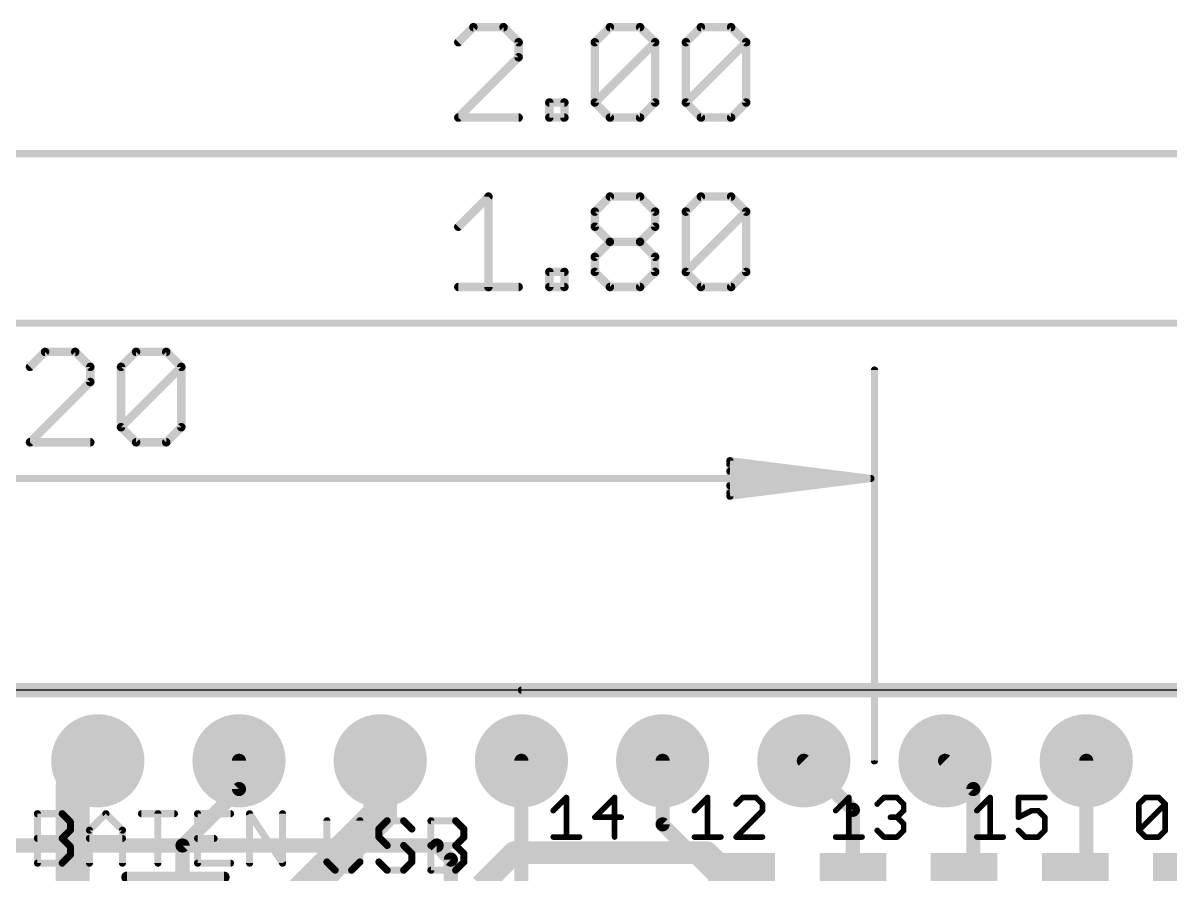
# Model space of a CAD drawing. Extents: x -6.8 to 60.3, y -8.9 to 34.9.
# Drawn here: x 15.16 to 35.8, y 19.55 to 34.87 of the extents above; entities that cross this region are included whole.
import ezdxf

# ---------------------------------------------------------------- set-up
doc = ezdxf.new("R2010")
doc.units = 0
for name, color, linetype in [('1', 12, 'CONTINUOUS'), ('16', 132, 'CONTINUOUS'), ('17', 110, 'CONTINUOUS'), ('20', 53, 'CONTINUOUS'), ('21', 40, 'CONTINUOUS'), ('23', 40, 'CONTINUOUS'), ('47', 253, 'CONTINUOUS')]:
    doc.layers.add(name, color=color, linetype=linetype)

# ---------------------------------------------------------------- blocks, each defined once
blk = doc.blocks.new('ROUNDP')
at = {"const_width": 0.5}
blk.add_lwpolyline([(0, -0.25, 1), (0, 0.25, 1), (0, -0.25)], format="xyb", dxfattribs=at)
blk = doc.blocks.new('RECT')
blk.add_solid([(-0.5, -0.5), (0.5, -0.5), (-0.5, 0.5), (0.5, 0.5)])

msp = doc.modelspace()

# ---------------------------------------------------------------- linework, layer by layer
at = {"layer": '1'}
for points, const_width in [([(43.18, 22.86), (0, 22.86)], 0.254), ([(16.51, 21.59), (16.057, 21.137)], 0.6096), ([(21.59, 20.629), (21.59, 21.59)], 0.6096), ([(19.05, 21.082), (19.05, 21.59)], 0.254), ([(29.21, 21.59), (30.092, 20.708)], 0.254), ([(16.057, 21.137), (16.057, 18.796)], 0.6096), ([(18.034, 20.066), (19.05, 21.082)], 0.254), ([(19.757, 18.796), (21.59, 20.629)], 0.6096), ([(30.092, 20.708), (30.092, 18.93)], 0.254), ([(18.034, 18.796), (18.034, 20.066)], 0.254), ([(24.003, 19.939), (23.407, 19.343)], 0.4064), ([(24.003, 19.939), (27.464, 19.939)], 0.4064), ([(27.464, 19.939), (28.092, 19.311)], 0.4064)]:
    msp.add_lwpolyline(points, dxfattribs=dict(at, const_width=const_width))
for points, const_width in [([(16.6178, 21.4822, 1), (16.4022, 21.6978)], 0.3048), ([(21.7424, 21.59, 1), (21.4376, 21.59)], 0.3048), ([(19.1135, 21.59, 1), (18.9865, 21.59)], 0.127), ([(29.2549, 21.6349, 1), (29.1651, 21.5451)], 0.127), ([(15.9492, 21.2448, 1), (16.1648, 21.0292)], 0.3048), ([(16.2094, 21.137, 1), (15.9046, 21.137)], 0.3048), ([(18.9865, 21.082, 1), (19.1135, 21.082)], 0.127), ([(19.0949, 21.0371, 1), (19.0051, 21.1269)], 0.127), ([(21.6978, 20.5212, 1), (21.4822, 20.7368)], 0.3048), ([(21.4376, 20.629, 1), (21.7424, 20.629)], 0.3048), ([(30.1555, 20.708, 1), (30.0285, 20.708)], 0.127), ([(30.0471, 20.6631, 1), (30.1369, 20.7529)], 0.127), ([(18.0975, 20.066, 1), (17.9705, 20.066)], 0.127), ([(17.9891, 20.1109, 1), (18.0789, 20.0211)], 0.127), ([(24.003, 20.0406, 1), (24.003, 19.8374)], 0.2032), ([(24.0748, 19.8672, 1), (23.9312, 20.0108)], 0.2032), ([(27.5358, 20.0108, 1), (27.3922, 19.8672)], 0.2032), ([(27.464, 19.8374, 1), (27.464, 20.0406)], 0.2032)]:
    msp.add_lwpolyline(points, format="xyb", dxfattribs=dict(at, const_width=const_width))
at = {"layer": '16', "const_width": 0.254}
for points in [[(43.18, 22.86), (0, 22.86)], [(24.13, 21.59), (24.13, 18.796)], [(26.67, 20.447), (26.67, 21.59)], [(31.75, 21.59), (32.258, 21.082)], [(34.29, 21.59), (34.29, 13.716)], [(32.258, 21.082), (32.258, 11.684)], [(27.94, 19.177), (26.67, 20.447)], [(14.986, 20.066), (22.606, 20.066)], [(22.606, 20.066), (22.86, 19.812)], [(22.86, 19.812), (22.86, 16.256)]]:
    msp.add_lwpolyline(points, dxfattribs=at)
at = {"layer": '16', "const_width": 0.127}
for points in [[(24.1935, 21.59, 1), (24.0665, 21.59)], [(26.7335, 21.59, 1), (26.6065, 21.59)], [(31.7949, 21.6349, 1), (31.7051, 21.5451)], [(34.3535, 21.59, 1), (34.2265, 21.59)], [(32.3215, 21.082, 1), (32.1945, 21.082)], [(32.2131, 21.0371, 1), (32.3029, 21.1269)], [(26.7149, 20.4919, 1), (26.6251, 20.4021)], [(26.6065, 20.447, 1), (26.7335, 20.447)], [(22.6509, 20.1109, 1), (22.5611, 20.0211)], [(22.606, 20.0025, 1), (22.606, 20.1295)], [(22.9235, 19.812, 1), (22.7965, 19.812)], [(22.8151, 19.7671, 1), (22.9049, 19.8569)]]:
    msp.add_lwpolyline(points, format="xyb", dxfattribs=at)
at = {"layer": '20'}
msp.add_line((48.26, 22.86), (2.54, 22.86), dxfattribs=at)
at = {"layer": '21'}
for points, const_width in [([(24.7024, 20.6929), (24.9397, 20.9302)], 0.1016), ([(24.9397, 20.9302), (24.9397, 20.2184)], 0.1016), ([(25.8067, 20.9302), (25.4508, 20.5743)], 0.1016), ([(25.8067, 20.2184), (25.8067, 20.9302)], 0.1016), ([(27.2424, 20.6929), (27.4797, 20.9302)], 0.1016), ([(27.4797, 20.9302), (27.4797, 20.2184)], 0.1016), ([(28.1094, 20.9302), (27.9908, 20.8116)], 0.1016), ([(28.3467, 20.9302), (28.1094, 20.9302)], 0.1016), ([(28.4653, 20.8116), (28.3467, 20.9302)], 0.1016), ([(28.4653, 20.6929), (28.4653, 20.8116)], 0.1016), ([(29.7824, 20.6929), (30.0197, 20.9302)], 0.1016), ([(30.0197, 20.9302), (30.0197, 20.2184)], 0.1016), ([(30.5308, 20.8116), (30.6494, 20.9302)], 0.1016), ([(30.6494, 20.9302), (30.8867, 20.9302)], 0.1016), ([(30.8867, 20.9302), (31.0053, 20.8116)], 0.1016), ([(31.0053, 20.8116), (31.0053, 20.6929)], 0.1016), ([(32.3224, 20.6929), (32.5597, 20.9302)], 0.1016), ([(32.5597, 20.9302), (32.5597, 20.2184)], 0.1016), ([(33.5453, 20.9302), (33.0708, 20.9302)], 0.1016), ([(33.0708, 20.9302), (33.0708, 20.5743)], 0.1016), ([(35.2366, 20.8116), (35.3552, 20.9302)], 0.1016), ([(35.2366, 20.337), (35.2366, 20.8116)], 0.1016), ([(35.2366, 20.337), (35.7111, 20.8116)], 0.1016), ([(35.3552, 20.9302), (35.5925, 20.9302)], 0.1016), ([(35.5925, 20.9302), (35.7111, 20.8116)], 0.1016), ([(35.7111, 20.8116), (35.7111, 20.337)], 0.1016), ([(15.4242, 19.7485), (15.4242, 20.6383)], 0.127), ([(15.4242, 20.6383), (15.8691, 20.6383)], 0.127), ([(15.8691, 20.6383), (16.0174, 20.49)], 0.127), ([(16.3597, 20.3417), (16.6563, 20.6383)], 0.127), ([(16.6563, 20.6383), (16.9529, 20.3417)], 0.127), ([(17.2953, 20.6383), (17.8884, 20.6383)], 0.127), ([(17.5918, 19.7485), (17.5918, 20.6383)], 0.127), ([(18.8982, 20.6383), (18.305, 20.6383)], 0.127), ([(18.305, 20.6383), (18.305, 19.7485)], 0.127), ([(19.2405, 19.7485), (19.2405, 20.6383)], 0.127), ([(19.2405, 20.6383), (19.8337, 19.7485)], 0.127), ([(19.8337, 19.7485), (19.8337, 20.6383)], 0.127), ([(27.9908, 20.2184), (28.4653, 20.6929)], 0.1016), ([(31.0053, 20.6929), (30.8867, 20.5743)], 0.1016), ([(33.0708, 20.5743), (33.3081, 20.6929)], 0.1016), ([(33.3081, 20.6929), (33.4267, 20.6929)], 0.1016), ([(33.4267, 20.6929), (33.5453, 20.5743)], 0.1016), ([(16.0174, 20.49), (16.0174, 20.3417)], 0.127), ([(20.6312, 20.5113), (20.6312, 19.7698)], 0.127), ([(21.2244, 19.7698), (21.2244, 20.5113)], 0.127), ([(21.715, 20.5113), (21.5667, 20.363)], 0.127), ([(22.0116, 20.5113), (21.715, 20.5113)], 0.127), ([(22.1599, 20.363), (22.0116, 20.5113)], 0.127), ([(22.5023, 19.6215), (22.5023, 20.5113)], 0.127), ([(22.5023, 20.5113), (22.9471, 20.5113)], 0.127), ([(22.9471, 20.5113), (23.0954, 20.363)], 0.127), ([(25.4508, 20.5743), (25.9253, 20.5743)], 0.1016), ([(30.8867, 20.5743), (30.7681, 20.5743)], 0.1016), ([(30.8867, 20.5743), (31.0053, 20.4557)], 0.1016), ([(31.0053, 20.4557), (31.0053, 20.337)], 0.1016), ([(33.5453, 20.5743), (33.5453, 20.337)], 0.1016), ([(15.4242, 20.1934), (15.8691, 20.1934)], 0.127), ([(16.0174, 20.3417), (15.8691, 20.1934)], 0.127), ([(15.8691, 20.1934), (16.0174, 20.0451)], 0.127), ([(16.3597, 19.7485), (16.3597, 20.3417)], 0.127), ([(16.3597, 20.1934), (16.9529, 20.1934)], 0.127), ([(16.9529, 20.3417), (16.9529, 19.7485)], 0.127), ([(18.305, 20.1934), (18.6016, 20.1934)], 0.127), ([(21.5667, 20.363), (21.5667, 20.2147)], 0.127), ([(21.5667, 20.2147), (21.715, 20.0664)], 0.127), ([(23.0954, 20.2147), (22.9471, 20.0664)], 0.127), ([(23.0954, 20.363), (23.0954, 20.2147)], 0.127), ([(24.7024, 20.2184), (25.1769, 20.2184)], 0.1016), ([(27.2424, 20.2184), (27.7169, 20.2184)], 0.1016), ([(28.4653, 20.2184), (27.9908, 20.2184)], 0.1016), ([(29.7824, 20.2184), (30.2569, 20.2184)], 0.1016), ([(30.6494, 20.2184), (30.5308, 20.337)], 0.1016), ([(30.8867, 20.2184), (30.6494, 20.2184)], 0.1016), ([(31.0053, 20.337), (30.8867, 20.2184)], 0.1016), ([(32.3224, 20.2184), (32.7969, 20.2184)], 0.1016), ([(33.1894, 20.2184), (33.0708, 20.337)], 0.1016), ([(33.4267, 20.2184), (33.1894, 20.2184)], 0.1016), ([(33.5453, 20.337), (33.4267, 20.2184)], 0.1016), ([(35.3552, 20.2184), (35.2366, 20.337)], 0.1016), ([(35.5925, 20.2184), (35.3552, 20.2184)], 0.1016), ([(35.7111, 20.337), (35.5925, 20.2184)], 0.1016), ([(16.0174, 20.0451), (16.0174, 19.8968)], 0.127), ([(21.715, 20.0664), (22.0116, 20.0664)], 0.127), ([(22.0116, 20.0664), (22.1599, 19.9181)], 0.127), ([(22.5023, 20.0664), (22.9471, 20.0664)], 0.127), ([(22.9471, 20.0664), (23.0954, 19.9181)], 0.127), ([(15.8691, 19.7485), (15.4242, 19.7485)], 0.127), ([(16.0174, 19.8968), (15.8691, 19.7485)], 0.127), ([(18.305, 19.7485), (18.8982, 19.7485)], 0.127), ([(20.6312, 19.7698), (20.7795, 19.6215)], 0.127), ([(21.0761, 19.6215), (21.2244, 19.7698)], 0.127), ([(21.715, 19.6215), (21.5667, 19.7698)], 0.127), ([(22.1599, 19.7698), (22.0116, 19.6215)], 0.127), ([(22.1599, 19.9181), (22.1599, 19.7698)], 0.127), ([(23.0954, 19.7698), (22.9471, 19.6215)], 0.127), ([(23.0954, 19.9181), (23.0954, 19.7698)], 0.127), ([(20.7795, 19.6215), (21.0761, 19.6215)], 0.127), ([(22.0116, 19.6215), (21.715, 19.6215)], 0.127), ([(22.9471, 19.6215), (22.5023, 19.6215)], 0.127), ([(17.034, 19.496), (18.78, 19.496)], 0.2032)]:
    msp.add_lwpolyline(points, dxfattribs=dict(at, const_width=const_width))
for points, const_width in [([(24.9651, 20.9302, 1), (24.9143, 20.9302)], 0.0508), ([(24.9576, 20.9122, 1), (24.9217, 20.9482)], 0.0508), ([(25.8321, 20.9302, 1), (25.7813, 20.9302)], 0.0508), ([(25.8247, 20.9122, 1), (25.7887, 20.9482)], 0.0508), ([(27.5051, 20.9302, 1), (27.4543, 20.9302)], 0.0508), ([(27.4976, 20.9122, 1), (27.4617, 20.9482)], 0.0508), ([(27.9728, 20.8295, 1), (28.0088, 20.7936)], 0.0508), ([(28.1094, 20.9556, 1), (28.1094, 20.9048)], 0.0508), ([(28.1274, 20.9122, 1), (28.0915, 20.9482)], 0.0508), ([(28.3647, 20.9482, 1), (28.3287, 20.9122)], 0.0508), ([(28.3467, 20.9048, 1), (28.3467, 20.9556)], 0.0508), ([(28.4907, 20.8116, 1), (28.4399, 20.8116)], 0.0508), ([(28.4474, 20.7936, 1), (28.4833, 20.8295)], 0.0508), ([(30.0451, 20.9302, 1), (29.9943, 20.9302)], 0.0508), ([(30.0376, 20.9122, 1), (30.0017, 20.9482)], 0.0508), ([(30.5128, 20.8295, 1), (30.5488, 20.7936)], 0.0508), ([(30.6494, 20.9556, 1), (30.6494, 20.9048)], 0.0508), ([(30.6674, 20.9122, 1), (30.6315, 20.9482)], 0.0508), ([(30.9047, 20.9482, 1), (30.8687, 20.9122)], 0.0508), ([(30.8867, 20.9048, 1), (30.8867, 20.9556)], 0.0508), ([(31.0307, 20.8116, 1), (30.9799, 20.8116)], 0.0508), ([(30.9874, 20.7936, 1), (31.0233, 20.8295)], 0.0508), ([(32.5851, 20.9302, 1), (32.5343, 20.9302)], 0.0508), ([(32.5776, 20.9122, 1), (32.5417, 20.9482)], 0.0508), ([(33.0708, 20.9556, 1), (33.0708, 20.9048)], 0.0508), ([(33.0962, 20.9302, 1), (33.0454, 20.9302)], 0.0508), ([(33.5453, 20.9048, 1), (33.5453, 20.9556)], 0.0508), ([(35.262, 20.8116, 1), (35.2112, 20.8116)], 0.0508), ([(35.2186, 20.8295, 1), (35.2546, 20.7936)], 0.0508), ([(35.3552, 20.9556, 1), (35.3552, 20.9048)], 0.0508), ([(35.3732, 20.9122, 1), (35.3373, 20.9482)], 0.0508), ([(35.6105, 20.9482, 1), (35.5745, 20.9122)], 0.0508), ([(35.5925, 20.9048, 1), (35.5925, 20.9556)], 0.0508), ([(35.7365, 20.8116, 1), (35.6857, 20.8116)], 0.0508), ([(35.7291, 20.7936, 1), (35.6932, 20.8295)], 0.0508), ([(35.6932, 20.7936, 1), (35.7291, 20.8295)], 0.0508), ([(15.4242, 20.67, 1), (15.4242, 20.6065)], 0.0635), ([(15.456, 20.6383, 1), (15.3925, 20.6383)], 0.0635), ([(15.8916, 20.6607, 1), (15.8466, 20.6158)], 0.0635), ([(15.8691, 20.6065, 1), (15.8691, 20.67)], 0.0635), ([(16.6788, 20.6607, 1), (16.6339, 20.6158)], 0.0635), ([(16.6788, 20.6158, 1), (16.6339, 20.6607)], 0.0635), ([(17.2953, 20.67, 1), (17.2953, 20.6065)], 0.0635), ([(17.6236, 20.6383, 1), (17.5601, 20.6383)], 0.0635), ([(17.8884, 20.6065, 1), (17.8884, 20.67)], 0.0635), ([(18.3367, 20.6383, 1), (18.2732, 20.6383)], 0.0635), ([(18.305, 20.67, 1), (18.305, 20.6065)], 0.0635), ([(18.8982, 20.6065, 1), (18.8982, 20.67)], 0.0635), ([(19.2669, 20.6559, 1), (19.2141, 20.6206)], 0.0635), ([(19.2722, 20.6383, 1), (19.2088, 20.6383)], 0.0635), ([(19.8654, 20.6383, 1), (19.8019, 20.6383)], 0.0635), ([(24.6844, 20.7109, 1), (24.7203, 20.675)], 0.0508), ([(27.2244, 20.7109, 1), (27.2603, 20.675)], 0.0508), ([(28.4399, 20.6929, 1), (28.4907, 20.6929)], 0.0508), ([(28.4833, 20.675, 1), (28.4474, 20.7109)], 0.0508), ([(29.7644, 20.7109, 1), (29.8003, 20.675)], 0.0508), ([(30.9799, 20.6929, 1), (31.0307, 20.6929)], 0.0508), ([(31.0233, 20.675, 1), (30.9874, 20.7109)], 0.0508), ([(32.3044, 20.7109, 1), (32.3403, 20.675)], 0.0508), ([(33.3081, 20.7183, 1), (33.3081, 20.6675)], 0.0508), ([(33.3194, 20.6702, 1), (33.2967, 20.7157)], 0.0508), ([(33.4447, 20.7109, 1), (33.4087, 20.675)], 0.0508), ([(33.4267, 20.6675, 1), (33.4267, 20.7183)], 0.0508), ([(16.0491, 20.49, 1), (15.9856, 20.49)], 0.0635), ([(15.9949, 20.4675, 1), (16.0398, 20.5124)], 0.0635), ([(20.663, 20.5113, 1), (20.5995, 20.5113)], 0.0635), ([(21.2561, 20.5113, 1), (21.1926, 20.5113)], 0.0635), ([(21.715, 20.543, 1), (21.715, 20.4795)], 0.0635), ([(21.7375, 20.4888, 1), (21.6926, 20.5337)], 0.0635), ([(22.0341, 20.5337, 1), (21.9892, 20.4888)], 0.0635), ([(22.0116, 20.4795, 1), (22.0116, 20.543)], 0.0635), ([(22.534, 20.5113, 1), (22.4705, 20.5113)], 0.0635), ([(22.5023, 20.543, 1), (22.5023, 20.4795)], 0.0635), ([(22.9696, 20.5337, 1), (22.9247, 20.4888)], 0.0635), ([(22.9471, 20.4795, 1), (22.9471, 20.543)], 0.0635), ([(25.4328, 20.5923, 1), (25.4688, 20.5563)], 0.0508), ([(25.4508, 20.5997, 1), (25.4508, 20.5489)], 0.0508), ([(25.9253, 20.5489, 1), (25.9253, 20.5997)], 0.0508), ([(30.7681, 20.5997, 1), (30.7681, 20.5489)], 0.0508), ([(30.9047, 20.5923, 1), (30.8687, 20.5563)], 0.0508), ([(30.8687, 20.5923, 1), (30.9047, 20.5563)], 0.0508), ([(30.8867, 20.5489, 1), (30.8867, 20.5997)], 0.0508), ([(31.0307, 20.4557, 1), (30.9799, 20.4557)], 0.0508), ([(30.9874, 20.4377, 1), (31.0233, 20.4736)], 0.0508), ([(33.0594, 20.597, 1), (33.0822, 20.5516)], 0.0508), ([(33.0454, 20.5743, 1), (33.0962, 20.5743)], 0.0508), ([(33.5707, 20.5743, 1), (33.5199, 20.5743)], 0.0508), ([(33.5274, 20.5563, 1), (33.5633, 20.5923)], 0.0508), ([(15.4242, 20.2251, 1), (15.4242, 20.1616)], 0.0635), ([(15.8916, 20.2158, 1), (15.8466, 20.1709)], 0.0635), ([(15.8466, 20.2158, 1), (15.8916, 20.1709)], 0.0635), ([(15.8691, 20.1616, 1), (15.8691, 20.2251)], 0.0635), ([(15.9856, 20.3417, 1), (16.0491, 20.3417)], 0.0635), ([(16.0398, 20.3192, 1), (15.9949, 20.3641)], 0.0635), ([(16.3915, 20.3417, 1), (16.328, 20.3417)], 0.0635), ([(16.3597, 20.2251, 1), (16.3597, 20.1616)], 0.0635), ([(16.3373, 20.3641, 1), (16.3822, 20.3192)], 0.0635), ([(16.9847, 20.3417, 1), (16.9212, 20.3417)], 0.0635), ([(16.9305, 20.3192, 1), (16.9754, 20.3641)], 0.0635), ([(16.9529, 20.1616, 1), (16.9529, 20.2251)], 0.0635), ([(18.305, 20.2251, 1), (18.305, 20.1616)], 0.0635), ([(18.6016, 20.1616, 1), (18.6016, 20.2251)], 0.0635), ([(21.5985, 20.363, 1), (21.535, 20.363)], 0.0635), ([(21.535, 20.2147, 1), (21.5985, 20.2147)], 0.0635), ([(21.5443, 20.3854, 1), (21.5892, 20.3405)], 0.0635), ([(21.5892, 20.2371, 1), (21.5443, 20.1922)], 0.0635), ([(22.1375, 20.3405, 1), (22.1824, 20.3854)], 0.0635), ([(23.1272, 20.363, 1), (23.0637, 20.363)], 0.0635), ([(23.0637, 20.2147, 1), (23.1272, 20.2147)], 0.0635), ([(23.073, 20.3405, 1), (23.1179, 20.3854)], 0.0635), ([(23.1179, 20.1922, 1), (23.073, 20.2371)], 0.0635), ([(24.7024, 20.2438, 1), (24.7024, 20.193)], 0.0508), ([(24.9143, 20.2184, 1), (24.9651, 20.2184)], 0.0508), ([(25.1769, 20.193, 1), (25.1769, 20.2438)], 0.0508), ([(25.7813, 20.2184, 1), (25.8321, 20.2184)], 0.0508), ([(27.2424, 20.2438, 1), (27.2424, 20.193)], 0.0508), ([(27.4543, 20.2184, 1), (27.5051, 20.2184)], 0.0508), ([(27.7169, 20.193, 1), (27.7169, 20.2438)], 0.0508), ([(27.9728, 20.2364, 1), (28.0088, 20.2004)], 0.0508), ([(27.9908, 20.2438, 1), (27.9908, 20.193)], 0.0508), ([(28.4653, 20.193, 1), (28.4653, 20.2438)], 0.0508), ([(29.7824, 20.2438, 1), (29.7824, 20.193)], 0.0508), ([(29.9943, 20.2184, 1), (30.0451, 20.2184)], 0.0508), ([(30.2569, 20.193, 1), (30.2569, 20.2438)], 0.0508), ([(30.5488, 20.355, 1), (30.5128, 20.3191)], 0.0508), ([(30.6494, 20.2438, 1), (30.6494, 20.193)], 0.0508), ([(30.6315, 20.2004, 1), (30.6674, 20.2364)], 0.0508), ([(30.8687, 20.2364, 1), (30.9047, 20.2004)], 0.0508), ([(30.8867, 20.193, 1), (30.8867, 20.2438)], 0.0508), ([(30.9799, 20.337, 1), (31.0307, 20.337)], 0.0508), ([(31.0233, 20.3191, 1), (30.9874, 20.355)], 0.0508), ([(32.3224, 20.2438, 1), (32.3224, 20.193)], 0.0508), ([(32.5343, 20.2184, 1), (32.5851, 20.2184)], 0.0508), ([(32.7969, 20.193, 1), (32.7969, 20.2438)], 0.0508), ([(33.0888, 20.355, 1), (33.0528, 20.3191)], 0.0508), ([(33.1894, 20.2438, 1), (33.1894, 20.193)], 0.0508), ([(33.1715, 20.2004, 1), (33.2074, 20.2364)], 0.0508), ([(33.4087, 20.2364, 1), (33.4447, 20.2004)], 0.0508), ([(33.4267, 20.193, 1), (33.4267, 20.2438)], 0.0508), ([(33.5199, 20.337, 1), (33.5707, 20.337)], 0.0508), ([(33.5633, 20.3191, 1), (33.5274, 20.355)], 0.0508), ([(35.2546, 20.355, 1), (35.2186, 20.3191)], 0.0508), ([(35.2186, 20.355, 1), (35.2546, 20.3191)], 0.0508), ([(35.2112, 20.337, 1), (35.262, 20.337)], 0.0508), ([(35.3552, 20.2438, 1), (35.3552, 20.193)], 0.0508), ([(35.3373, 20.2004, 1), (35.3732, 20.2364)], 0.0508), ([(35.5745, 20.2364, 1), (35.6105, 20.2004)], 0.0508), ([(35.5925, 20.193, 1), (35.5925, 20.2438)], 0.0508), ([(35.6857, 20.337, 1), (35.7365, 20.337)], 0.0508), ([(35.7291, 20.3191, 1), (35.6932, 20.355)], 0.0508), ([(16.0491, 20.0451, 1), (15.9856, 20.0451)], 0.0635), ([(15.9949, 20.0226, 1), (16.0398, 20.0675)], 0.0635), ([(21.715, 20.0981, 1), (21.715, 20.0346)], 0.0635), ([(21.6926, 20.0439, 1), (21.7375, 20.0888)], 0.0635), ([(22.0341, 20.0888, 1), (21.9892, 20.0439)], 0.0635), ([(22.0116, 20.0346, 1), (22.0116, 20.0981)], 0.0635), ([(22.5023, 20.0981, 1), (22.5023, 20.0346)], 0.0635), ([(22.9696, 20.0888, 1), (22.9247, 20.0439)], 0.0635), ([(22.9247, 20.0888, 1), (22.9696, 20.0439)], 0.0635), ([(22.9471, 20.0346, 1), (22.9471, 20.0981)], 0.0635), ([(15.4242, 19.7802, 1), (15.4242, 19.7168)], 0.0635), ([(15.8691, 19.7168, 1), (15.8691, 19.7802)], 0.0635), ([(15.9856, 19.8968, 1), (16.0491, 19.8968)], 0.0635), ([(16.0398, 19.8743, 1), (15.9949, 19.9192)], 0.0635), ([(18.305, 19.7802, 1), (18.305, 19.7168)], 0.0635), ([(18.8982, 19.7168, 1), (18.8982, 19.7802)], 0.0635), ([(20.6537, 19.7922, 1), (20.6088, 19.7473)], 0.0635), ([(21.2468, 19.7473, 1), (21.2019, 19.7922)], 0.0635), ([(21.5892, 19.7922, 1), (21.5443, 19.7473)], 0.0635), ([(22.1917, 19.9181, 1), (22.1282, 19.9181)], 0.0635), ([(22.1375, 19.8956, 1), (22.1824, 19.9405)], 0.0635), ([(22.1824, 19.7473, 1), (22.1375, 19.7922)], 0.0635), ([(23.1272, 19.9181, 1), (23.0637, 19.9181)], 0.0635), ([(23.073, 19.8956, 1), (23.1179, 19.9405)], 0.0635), ([(23.1179, 19.7473, 1), (23.073, 19.7922)], 0.0635), ([(15.3925, 19.7485, 1), (15.456, 19.7485)], 0.0635), ([(15.8466, 19.771, 1), (15.8916, 19.726)], 0.0635), ([(16.328, 19.7485, 1), (16.3915, 19.7485)], 0.0635), ([(16.9212, 19.7485, 1), (16.9847, 19.7485)], 0.0635), ([(17.5601, 19.7485, 1), (17.6236, 19.7485)], 0.0635), ([(18.2732, 19.7485, 1), (18.3367, 19.7485)], 0.0635), ([(19.2088, 19.7485, 1), (19.2722, 19.7485)], 0.0635), ([(19.8019, 19.7485, 1), (19.8654, 19.7485)], 0.0635), ([(19.8073, 19.7309, 1), (19.8601, 19.7661)], 0.0635), ([(20.5995, 19.7698, 1), (20.663, 19.7698)], 0.0635), ([(20.7795, 19.6532, 1), (20.7795, 19.5898)], 0.0635), ([(20.7571, 19.599, 1), (20.802, 19.644)], 0.0635), ([(21.0536, 19.644, 1), (21.0986, 19.599)], 0.0635), ([(21.0761, 19.5898, 1), (21.0761, 19.6532)], 0.0635), ([(21.1926, 19.7698, 1), (21.2561, 19.7698)], 0.0635), ([(21.715, 19.6532, 1), (21.715, 19.5898)], 0.0635), ([(21.6926, 19.599, 1), (21.7375, 19.644)], 0.0635), ([(21.9892, 19.644, 1), (22.0341, 19.599)], 0.0635), ([(22.0116, 19.5898, 1), (22.0116, 19.6532)], 0.0635), ([(22.1282, 19.7698, 1), (22.1917, 19.7698)], 0.0635), ([(22.4705, 19.6215, 1), (22.534, 19.6215)], 0.0635), ([(22.5023, 19.6532, 1), (22.5023, 19.5898)], 0.0635), ([(22.9247, 19.644, 1), (22.9696, 19.599)], 0.0635), ([(22.9471, 19.5898, 1), (22.9471, 19.6532)], 0.0635), ([(23.0637, 19.7698, 1), (23.1272, 19.7698)], 0.0635), ([(17.034, 19.5468, 1), (17.034, 19.4452)], 0.1016), ([(18.78, 19.4452, 1), (18.78, 19.5468)], 0.1016)]:
    msp.add_lwpolyline(points, format="xyb", dxfattribs=dict(at, const_width=const_width))
at = {"layer": '23'}
msp.add_point((30.48, 21.59), dxfattribs=at)
at = {"layer": '47'}
for points, const_width in [([(23.266, 34.7897), (22.9948, 34.5185)], 0.1524), ([(23.8083, 34.7897), (23.266, 34.7897)], 0.1524), ([(24.0795, 34.5185), (23.8083, 34.7897)], 0.1524), ([(25.4505, 34.5185), (25.7217, 34.7897)], 0.1524), ([(25.7217, 34.7897), (26.264, 34.7897)], 0.1524), ([(26.264, 34.7897), (26.5352, 34.5185)], 0.1524), ([(27.0877, 34.5185), (27.3589, 34.7897)], 0.1524), ([(27.3589, 34.7897), (27.9012, 34.7897)], 0.1524), ([(27.9012, 34.7897), (28.1724, 34.5185)], 0.1524), ([(24.0795, 34.2474), (24.0795, 34.5185)], 0.1524), ([(25.4505, 33.4339), (25.4505, 34.5185)], 0.1524), ([(25.4505, 33.4339), (26.5352, 34.5185)], 0.1524), ([(26.5352, 34.5185), (26.5352, 33.4339)], 0.1524), ([(27.0877, 33.4339), (27.0877, 34.5185)], 0.1524), ([(27.0877, 33.4339), (28.1724, 34.5185)], 0.1524), ([(28.1724, 34.5185), (28.1724, 33.4339)], 0.1524), ([(22.9948, 33.1627), (24.0795, 34.2474)], 0.1524), ([(24.632, 33.1627), (24.632, 33.4339)], 0.1524), ([(24.632, 33.4339), (24.9031, 33.4339)], 0.1524), ([(24.9031, 33.4339), (24.9031, 33.1627)], 0.1524), ([(25.7217, 33.1627), (25.4505, 33.4339)], 0.1524), ([(26.5352, 33.4339), (26.264, 33.1627)], 0.1524), ([(27.3589, 33.1627), (27.0877, 33.4339)], 0.1524), ([(28.1724, 33.4339), (27.9012, 33.1627)], 0.1524), ([(24.0795, 33.1627), (22.9948, 33.1627)], 0.1524), ([(24.9031, 33.1627), (24.632, 33.1627)], 0.1524), ([(26.264, 33.1627), (25.7217, 33.1627)], 0.1524), ([(27.9012, 33.1627), (27.3589, 33.1627)], 0.1524), ([(0.065, 32.512), (50.735, 32.512)], 0.13), ([(22.9948, 31.1994), (23.5371, 31.7417)], 0.1524), ([(23.5371, 31.7417), (23.5371, 30.1147)], 0.1524), ([(25.4505, 31.4705), (25.7217, 31.7417)], 0.1524), ([(25.7217, 31.7417), (26.264, 31.7417)], 0.1524), ([(26.264, 31.7417), (26.5352, 31.4705)], 0.1524), ([(27.0877, 31.4705), (27.3589, 31.7417)], 0.1524), ([(27.3589, 31.7417), (27.9012, 31.7417)], 0.1524), ([(27.9012, 31.7417), (28.1724, 31.4705)], 0.1524), ([(25.4505, 31.1994), (25.4505, 31.4705)], 0.1524), ([(26.5352, 31.4705), (26.5352, 31.1994)], 0.1524), ([(27.0877, 30.3859), (27.0877, 31.4705)], 0.1524), ([(27.0877, 30.3859), (28.1724, 31.4705)], 0.1524), ([(28.1724, 31.4705), (28.1724, 30.3859)], 0.1524), ([(25.7217, 30.9282), (25.4505, 31.1994)], 0.1524), ([(26.5352, 31.1994), (26.264, 30.9282)], 0.1524), ([(25.4505, 30.657), (25.7217, 30.9282)], 0.1524), ([(25.7217, 30.9282), (26.264, 30.9282)], 0.1524), ([(26.264, 30.9282), (26.5352, 30.657)], 0.1524), ([(25.4505, 30.3859), (25.4505, 30.657)], 0.1524), ([(26.5352, 30.657), (26.5352, 30.3859)], 0.1524), ([(24.632, 30.1147), (24.632, 30.3859)], 0.1524), ([(24.632, 30.3859), (24.9031, 30.3859)], 0.1524), ([(24.9031, 30.3859), (24.9031, 30.1147)], 0.1524), ([(25.7217, 30.1147), (25.4505, 30.3859)], 0.1524), ([(26.5352, 30.3859), (26.264, 30.1147)], 0.1524), ([(27.3589, 30.1147), (27.0877, 30.3859)], 0.1524), ([(28.1724, 30.3859), (27.9012, 30.1147)], 0.1524), ([(22.9948, 30.1147), (24.0795, 30.1147)], 0.1524), ([(24.9031, 30.1147), (24.632, 30.1147)], 0.1524), ([(26.264, 30.1147), (25.7217, 30.1147)], 0.1524), ([(27.9012, 30.1147), (27.3589, 30.1147)], 0.1524), ([(2.605, 29.464), (48.195, 29.464)], 0.13), ([(15.5617, 28.9477), (15.2905, 28.6765)], 0.1524), ([(16.104, 28.9477), (15.5617, 28.9477)], 0.1524), ([(16.3752, 28.6765), (16.104, 28.9477)], 0.1524), ([(16.9277, 28.6765), (17.1989, 28.9477)], 0.1524), ([(17.1989, 28.9477), (17.7412, 28.9477)], 0.1524), ([(17.7412, 28.9477), (18.0124, 28.6765)], 0.1524), ([(16.3752, 28.4054), (16.3752, 28.6765)], 0.1524), ([(16.9277, 27.5919), (16.9277, 28.6765)], 0.1524), ([(16.9277, 27.5919), (18.0124, 28.6765)], 0.1524), ([(18.0124, 28.6765), (18.0124, 27.5919)], 0.1524), ([(30.48, 21.59), (30.48, 28.62)], 0.13), ([(15.2905, 27.3207), (16.3752, 28.4054)], 0.1524), ([(17.1989, 27.3207), (16.9277, 27.5919)], 0.1524), ([(18.0124, 27.5919), (17.7412, 27.3207)], 0.1524), ([(16.3752, 27.3207), (15.2905, 27.3207)], 0.1524), ([(17.7412, 27.3207), (17.1989, 27.3207)], 0.1524), ([(30.415, 26.67), (27.88, 26.9892)], 0.13), ([(27.88, 26.9892), (27.88, 26.3508)], 0.13), ([(30.415, 26.67), (27.88, 26.93)], 0.13), ([(30.415, 26.67), (27.88, 26.8)], 0.13), ([(0.065, 26.67), (30.415, 26.67)], 0.13), ([(27.88, 26.3508), (30.415, 26.67)], 0.13), ([(27.88, 26.54), (30.415, 26.67)], 0.13), ([(27.88, 26.41), (30.415, 26.67)], 0.13), ([(24.13, 22.86), (60.243, 22.86)], 0.13)]:
    msp.add_lwpolyline(points, dxfattribs=dict(at, const_width=const_width))
for points, const_width in [([(23.266, 34.8278, 1), (23.266, 34.7516)], 0.0762), ([(23.2929, 34.7627, 1), (23.239, 34.8166)], 0.0762), ([(23.8352, 34.8166, 1), (23.7814, 34.7627)], 0.0762), ([(23.8083, 34.7516, 1), (23.8083, 34.8278)], 0.0762), ([(25.7217, 34.8278, 1), (25.7217, 34.7516)], 0.0762), ([(25.7486, 34.7627, 1), (25.6948, 34.8166)], 0.0762), ([(26.291, 34.8166, 1), (26.2371, 34.7627)], 0.0762), ([(26.264, 34.7516, 1), (26.264, 34.8278)], 0.0762), ([(27.3589, 34.8278, 1), (27.3589, 34.7516)], 0.0762), ([(27.3858, 34.7627, 1), (27.3319, 34.8166)], 0.0762), ([(27.9281, 34.8166, 1), (27.8743, 34.7627)], 0.0762), ([(27.9012, 34.7516, 1), (27.9012, 34.8278)], 0.0762), ([(22.9679, 34.5455, 1), (23.0218, 34.4916)], 0.0762), ([(24.1176, 34.5185, 1), (24.0414, 34.5185)], 0.0762), ([(24.0525, 34.4916, 1), (24.1064, 34.5455)], 0.0762), ([(25.4886, 34.5185, 1), (25.4124, 34.5185)], 0.0762), ([(25.4236, 34.5455, 1), (25.4775, 34.4916)], 0.0762), ([(26.5733, 34.5185, 1), (26.4971, 34.5185)], 0.0762), ([(26.5621, 34.4916, 1), (26.5083, 34.5455)], 0.0762), ([(26.5083, 34.4916, 1), (26.5621, 34.5455)], 0.0762), ([(27.1258, 34.5185, 1), (27.0496, 34.5185)], 0.0762), ([(27.0608, 34.5455, 1), (27.1146, 34.4916)], 0.0762), ([(28.2105, 34.5185, 1), (28.1343, 34.5185)], 0.0762), ([(28.1993, 34.4916, 1), (28.1454, 34.5455)], 0.0762), ([(28.1454, 34.4916, 1), (28.1993, 34.5455)], 0.0762), ([(24.0414, 34.2474, 1), (24.1176, 34.2474)], 0.0762), ([(24.1064, 34.2204, 1), (24.0525, 34.2743)], 0.0762), ([(24.6701, 33.4339, 1), (24.5939, 33.4339)], 0.0762), ([(24.632, 33.472, 1), (24.632, 33.3958)], 0.0762), ([(24.9412, 33.4339, 1), (24.865, 33.4339)], 0.0762), ([(24.9031, 33.3958, 1), (24.9031, 33.472)], 0.0762), ([(25.4775, 33.4608, 1), (25.4236, 33.4069)], 0.0762), ([(25.4236, 33.4608, 1), (25.4775, 33.4069)], 0.0762), ([(25.4124, 33.4339, 1), (25.4886, 33.4339)], 0.0762), ([(26.4971, 33.4339, 1), (26.5733, 33.4339)], 0.0762), ([(26.5621, 33.4069, 1), (26.5083, 33.4608)], 0.0762), ([(27.1146, 33.4608, 1), (27.0608, 33.4069)], 0.0762), ([(27.0608, 33.4608, 1), (27.1146, 33.4069)], 0.0762), ([(27.0496, 33.4339, 1), (27.1258, 33.4339)], 0.0762), ([(28.1343, 33.4339, 1), (28.2105, 33.4339)], 0.0762), ([(28.1993, 33.4069, 1), (28.1454, 33.4608)], 0.0762), ([(22.9948, 33.2008, 1), (22.9948, 33.1246)], 0.0762), ([(22.9679, 33.1896, 1), (23.0218, 33.1358)], 0.0762), ([(24.0795, 33.1246, 1), (24.0795, 33.2008)], 0.0762), ([(24.632, 33.2008, 1), (24.632, 33.1246)], 0.0762), ([(24.9031, 33.1246, 1), (24.9031, 33.2008)], 0.0762), ([(25.7217, 33.2008, 1), (25.7217, 33.1246)], 0.0762), ([(25.6948, 33.1358, 1), (25.7486, 33.1896)], 0.0762), ([(26.2371, 33.1896, 1), (26.291, 33.1358)], 0.0762), ([(26.264, 33.1246, 1), (26.264, 33.2008)], 0.0762), ([(27.3589, 33.2008, 1), (27.3589, 33.1246)], 0.0762), ([(27.3319, 33.1358, 1), (27.3858, 33.1896)], 0.0762), ([(27.8743, 33.1896, 1), (27.9281, 33.1358)], 0.0762), ([(27.9012, 33.1246, 1), (27.9012, 33.2008)], 0.0762), ([(24.5939, 33.1627, 1), (24.6701, 33.1627)], 0.0762), ([(24.865, 33.1627, 1), (24.9412, 33.1627)], 0.0762), ([(23.5752, 31.7417, 1), (23.499, 31.7417)], 0.0762), ([(23.5641, 31.7147, 1), (23.5102, 31.7686)], 0.0762), ([(25.7217, 31.7798, 1), (25.7217, 31.7036)], 0.0762), ([(25.7486, 31.7147, 1), (25.6948, 31.7686)], 0.0762), ([(26.291, 31.7686, 1), (26.2371, 31.7147)], 0.0762), ([(26.264, 31.7036, 1), (26.264, 31.7798)], 0.0762), ([(27.3589, 31.7798, 1), (27.3589, 31.7036)], 0.0762), ([(27.3858, 31.7147, 1), (27.3319, 31.7686)], 0.0762), ([(27.9281, 31.7686, 1), (27.8743, 31.7147)], 0.0762), ([(27.9012, 31.7036, 1), (27.9012, 31.7798)], 0.0762), ([(25.4886, 31.4705, 1), (25.4124, 31.4705)], 0.0762), ([(25.4236, 31.4975, 1), (25.4775, 31.4436)], 0.0762), ([(26.5733, 31.4705, 1), (26.4971, 31.4705)], 0.0762), ([(26.5083, 31.4436, 1), (26.5621, 31.4975)], 0.0762), ([(27.1258, 31.4705, 1), (27.0496, 31.4705)], 0.0762), ([(27.0608, 31.4975, 1), (27.1146, 31.4436)], 0.0762), ([(28.2105, 31.4705, 1), (28.1343, 31.4705)], 0.0762), ([(28.1993, 31.4436, 1), (28.1454, 31.4975)], 0.0762), ([(28.1454, 31.4436, 1), (28.1993, 31.4975)], 0.0762), ([(22.9679, 31.2263, 1), (23.0218, 31.1724)], 0.0762), ([(25.4775, 31.2263, 1), (25.4236, 31.1724)], 0.0762), ([(25.4124, 31.1994, 1), (25.4886, 31.1994)], 0.0762), ([(26.4971, 31.1994, 1), (26.5733, 31.1994)], 0.0762), ([(26.5621, 31.1724, 1), (26.5083, 31.2263)], 0.0762), ([(25.7217, 30.9663, 1), (25.7217, 30.8901)], 0.0762), ([(25.7486, 30.9013, 1), (25.6948, 30.9551)], 0.0762), ([(25.6948, 30.9013, 1), (25.7486, 30.9551)], 0.0762), ([(26.291, 30.9551, 1), (26.2371, 30.9013)], 0.0762), ([(26.2371, 30.9551, 1), (26.291, 30.9013)], 0.0762), ([(26.264, 30.8901, 1), (26.264, 30.9663)], 0.0762), ([(25.4886, 30.657, 1), (25.4124, 30.657)], 0.0762), ([(25.4236, 30.684, 1), (25.4775, 30.6301)], 0.0762), ([(26.5733, 30.657, 1), (26.4971, 30.657)], 0.0762), ([(26.5083, 30.6301, 1), (26.5621, 30.684)], 0.0762), ([(24.6701, 30.3859, 1), (24.5939, 30.3859)], 0.0762), ([(24.632, 30.424, 1), (24.632, 30.3478)], 0.0762), ([(24.9412, 30.3859, 1), (24.865, 30.3859)], 0.0762), ([(24.9031, 30.3478, 1), (24.9031, 30.424)], 0.0762), ([(25.4775, 30.4128, 1), (25.4236, 30.3589)], 0.0762), ([(25.4124, 30.3859, 1), (25.4886, 30.3859)], 0.0762), ([(26.4971, 30.3859, 1), (26.5733, 30.3859)], 0.0762), ([(26.5621, 30.3589, 1), (26.5083, 30.4128)], 0.0762), ([(27.1146, 30.4128, 1), (27.0608, 30.3589)], 0.0762), ([(27.0608, 30.4128, 1), (27.1146, 30.3589)], 0.0762), ([(27.0496, 30.3859, 1), (27.1258, 30.3859)], 0.0762), ([(28.1343, 30.3859, 1), (28.2105, 30.3859)], 0.0762), ([(28.1993, 30.3589, 1), (28.1454, 30.4128)], 0.0762), ([(22.9948, 30.1528, 1), (22.9948, 30.0766)], 0.0762), ([(23.499, 30.1147, 1), (23.5752, 30.1147)], 0.0762), ([(24.0795, 30.0766, 1), (24.0795, 30.1528)], 0.0762), ([(24.632, 30.1528, 1), (24.632, 30.0766)], 0.0762), ([(24.5939, 30.1147, 1), (24.6701, 30.1147)], 0.0762), ([(24.865, 30.1147, 1), (24.9412, 30.1147)], 0.0762), ([(24.9031, 30.0766, 1), (24.9031, 30.1528)], 0.0762), ([(25.7217, 30.1528, 1), (25.7217, 30.0766)], 0.0762), ([(25.6948, 30.0878, 1), (25.7486, 30.1416)], 0.0762), ([(26.2371, 30.1416, 1), (26.291, 30.0878)], 0.0762), ([(26.264, 30.0766, 1), (26.264, 30.1528)], 0.0762), ([(27.3589, 30.1528, 1), (27.3589, 30.0766)], 0.0762), ([(27.3319, 30.0878, 1), (27.3858, 30.1416)], 0.0762), ([(27.8743, 30.1416, 1), (27.9281, 30.0878)], 0.0762), ([(27.9012, 30.0766, 1), (27.9012, 30.1528)], 0.0762), ([(15.5617, 28.9858, 1), (15.5617, 28.9096)], 0.0762), ([(15.5886, 28.9207, 1), (15.5348, 28.9746)], 0.0762), ([(16.131, 28.9746, 1), (16.0771, 28.9207)], 0.0762), ([(16.104, 28.9096, 1), (16.104, 28.9858)], 0.0762), ([(17.1989, 28.9858, 1), (17.1989, 28.9096)], 0.0762), ([(17.2258, 28.9207, 1), (17.1719, 28.9746)], 0.0762), ([(17.7681, 28.9746, 1), (17.7143, 28.9207)], 0.0762), ([(17.7412, 28.9096, 1), (17.7412, 28.9858)], 0.0762), ([(15.2636, 28.7035, 1), (15.3175, 28.6496)], 0.0762), ([(16.4133, 28.6765, 1), (16.3371, 28.6765)], 0.0762), ([(16.3483, 28.6496, 1), (16.4021, 28.7035)], 0.0762), ([(16.9658, 28.6765, 1), (16.8896, 28.6765)], 0.0762), ([(16.9008, 28.7035, 1), (16.9546, 28.6496)], 0.0762), ([(18.0505, 28.6765, 1), (17.9743, 28.6765)], 0.0762), ([(18.0393, 28.6496, 1), (17.9854, 28.7035)], 0.0762), ([(17.9854, 28.6496, 1), (18.0393, 28.7035)], 0.0762), ([(30.5125, 28.62, 1), (30.4475, 28.62)], 0.065), ([(16.4021, 28.3784, 1), (16.3483, 28.4323)], 0.0762), ([(16.3371, 28.4054, 1), (16.4133, 28.4054)], 0.0762), ([(16.9546, 27.6188, 1), (16.9008, 27.5649)], 0.0762), ([(16.9008, 27.6188, 1), (16.9546, 27.5649)], 0.0762), ([(18.0393, 27.5649, 1), (17.9854, 27.6188)], 0.0762), ([(16.8896, 27.5919, 1), (16.9658, 27.5919)], 0.0762), ([(17.9743, 27.5919, 1), (18.0505, 27.5919)], 0.0762), ([(15.2905, 27.3588, 1), (15.2905, 27.2826)], 0.0762), ([(15.2636, 27.3476, 1), (15.3175, 27.2938)], 0.0762), ([(16.3752, 27.2826, 1), (16.3752, 27.3588)], 0.0762), ([(17.1989, 27.3588, 1), (17.1989, 27.2826)], 0.0762), ([(17.1719, 27.2938, 1), (17.2258, 27.3476)], 0.0762), ([(17.7143, 27.3476, 1), (17.7681, 27.2938)], 0.0762), ([(17.7412, 27.2826, 1), (17.7412, 27.3588)], 0.0762), ([(27.8841, 27.0215, 1), (27.8759, 26.957)], 0.065), ([(27.9125, 26.9892, 1), (27.8475, 26.9892)], 0.065), ([(27.8833, 26.9623, 1), (27.8767, 26.8977)], 0.065), ([(27.8817, 26.8325, 1), (27.8783, 26.7675)], 0.065), ([(30.4191, 26.6378, 1), (30.4109, 26.7022)], 0.065), ([(30.4109, 26.6378, 1), (30.4191, 26.7022)], 0.065), ([(30.4183, 26.6377, 1), (30.4117, 26.7023)], 0.065), ([(30.4117, 26.6377, 1), (30.4183, 26.7023)], 0.065), ([(30.4133, 26.6375, 1), (30.4167, 26.7025)], 0.065), ([(30.4167, 26.6375, 1), (30.4133, 26.7025)], 0.065), ([(30.415, 26.6375, 1), (30.415, 26.7025)], 0.065), ([(27.8783, 26.5725, 1), (27.8817, 26.5075)], 0.065), ([(27.8767, 26.4423, 1), (27.8833, 26.3777)], 0.065), ([(27.8759, 26.383, 1), (27.8841, 26.3185)], 0.065), ([(27.8475, 26.3508, 1), (27.9125, 26.3508)], 0.065), ([(24.13, 22.8925, 1), (24.13, 22.8275)], 0.065), ([(30.4475, 21.59, 1), (30.5125, 21.59)], 0.065)]:
    msp.add_lwpolyline(points, format="xyb", dxfattribs=dict(at, const_width=const_width))

# ---------------------------------------------------------------- block references
at = {"layer": '1', "xscale": 2, "yscale": 1.2, "rotation": 270}
for p in [(28.092, 18.93), (30.092, 18.93), (32.092, 18.93), (34.092, 18.93), (36.092, 18.93)]:
    msp.add_blockref('RECT', p, dxfattribs=at)
at = {"layer": '17', "xscale": 1.6764, "yscale": 1.6764, "rotation": 90}
for p in [(16.51, 21.59), (16.51, 21.59), (19.05, 21.59), (19.05, 21.59), (21.59, 21.59), (21.59, 21.59), (24.13, 21.59), (24.13, 21.59), (26.67, 21.59), (26.67, 21.59), (29.21, 21.59), (29.21, 21.59), (31.75, 21.59), (31.75, 21.59), (34.29, 21.59), (34.29, 21.59)]:
    msp.add_blockref('ROUNDP', p, dxfattribs=at)

doc.saveas('drawing.dxf')
